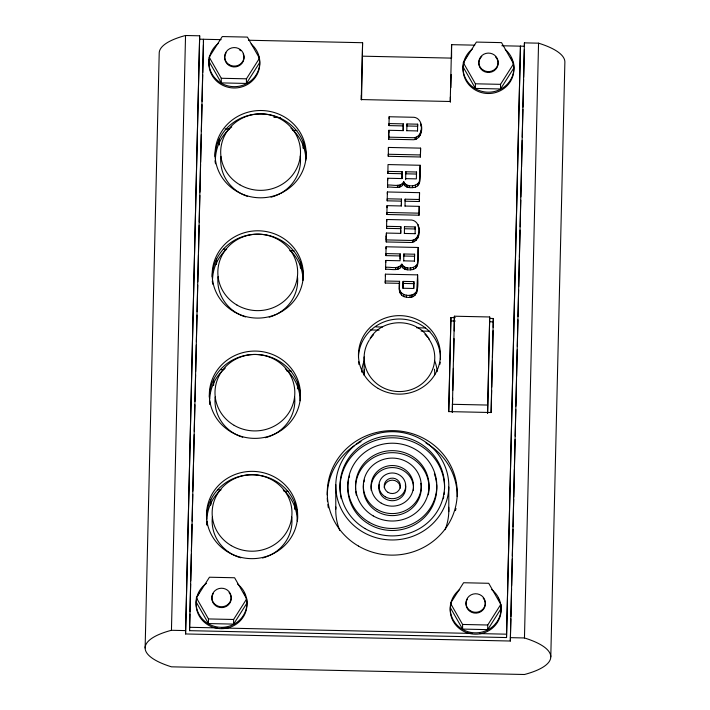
<?xml version="1.0" encoding="UTF-8"?>
<svg xmlns="http://www.w3.org/2000/svg" width="710" height="710" viewBox="0 0 710 710"><rect width="100%" height="100%" fill="white"/><g stroke="black" fill="none" stroke-linecap="round" stroke-linejoin="round"><path stroke-width="1.06" d="M386.24 241.95L386.275 236.341L386.24 241.95L411.161 242.492C421.758 241.604 422.086 221.378 411.64 220.038L386.719 219.496L386.559 228.345L400.839 228.655L400.839 226.632L386.559 226.321L386.559 228.345M388.991 125.599L389.151 116.751L414.072 117.292C424.527 118.632 424.189 138.858 413.593 139.737L388.672 139.196L388.832 130.303L403.12 130.613L403.28 123.877L388.991 123.567L388.991 125.599L403.28 125.91L403.165 130.72M388.681 135.708L388.672 137.163L413.593 137.713C420.134 137.527 422.202 129.841 421.163 124.436M145.124 647.981L159.209 53.197A89.921 25.835 1.4 0 1 185.541 35.5L199.67 35.811L185.576 633.959L510.33 641.023L510.854 618.871M510.33 641.023L524.424 42.866L538.553 43.177L524.459 637.962A89.921 25.835 1.4 0 1 524.459 674.5L171.447 666.823A89.921 25.835 1.4 0 1 171.447 630.285L185.541 35.5M185.576 633.959L199.67 35.811M506.523 637.553L520.457 46.168L506.523 637.553L189.543 630.666L203.477 39.272L203.477 42.644M189.543 630.666L189.934 614.052M189.987 611.834L190.644 584.153M190.724 580.833L191.354 554.253M191.434 550.933L192.064 524.353M192.135 521.034L192.765 494.453M192.845 491.134L193.475 464.553M193.528 462.343L194.185 434.653M194.265 431.334L194.895 404.762M194.975 401.434L195.605 374.862M195.685 371.534L196.306 344.962M196.386 341.634L197.016 315.062M197.096 311.734L197.726 285.163M197.806 281.834L198.436 255.263M198.516 251.943L199.146 225.363M199.226 222.044L199.856 195.463M199.927 192.144L200.584 164.454M200.637 162.244L201.294 134.554M201.374 131.235L202.004 104.654M202.084 101.335L202.714 74.754M202.767 72.544L203.424 44.863M210.621 505.121L210.746 499.6M213.47 384.838L213.603 379.317M216.319 264.555L216.452 259.035M219.168 144.272L219.301 138.752M210.799 504.703L210.879 501.393M213.621 385.53L213.728 381.11M216.506 264.138L216.603 259.727M219.328 144.964L219.425 140.553M294.614 509.15L294.774 502.529M297.463 388.867L297.623 382.246M300.339 267.484L300.472 261.963M303.161 148.301L303.321 141.68M294.801 508.742L294.907 504.331M297.65 388.459L297.756 384.048M300.499 268.176L300.605 263.765M303.347 147.893L303.454 143.482M361.248 99.648L362.597 42.715L248.438 40.239M361.559 99.87L362.597 42.715M385.264 283.033L385.423 274.175L417.595 274.877C417.924 283.512 419.938 300.002 406.386 297.179C398.239 296.656 398.771 287.089 399.544 281.311L385.264 281L385.264 283.033L399.544 283.343L399.384 290.204M385.912 255.627L386.071 246.778L418.243 247.479C417.249 254.606 421.802 269.409 410.593 269.853C407.345 270.093 402.925 269.702 401.807 266.002C398.63 271.841 390.713 268.744 385.592 269.312L385.752 260.455L400.032 260.765L400.2 253.905L385.912 253.594L385.912 255.627L400.2 255.937L400.129 258.875M404.975 206.042L419.219 206.353L419.06 215.201L386.888 214.5L387.048 205.651L401.327 205.962L401.496 201.134L401.496 199.102L387.207 198.791L387.207 200.823L401.496 201.134M387.207 200.823L387.376 191.975L419.539 192.667L419.379 201.525L405.144 201.214L405.144 199.182L419.379 199.492L419.379 201.525M387.536 187.103L387.536 185.07C392.665 184.511 400.582 187.6 403.75 181.769L403.75 183.792C400.582 189.632 392.665 186.535 387.536 187.103L387.695 178.254L401.984 178.565L402.144 171.705L387.864 171.394L387.864 173.417L402.144 173.728L402.029 178.627M387.864 173.417L388.024 164.569L420.187 165.27C419.202 172.397 423.755 187.2 412.545 187.644C409.297 187.884 404.877 187.493 403.75 183.792M388.264 156.289L388.432 147.44L420.595 148.141L420.435 156.99L388.264 156.289L388.264 154.256L420.435 154.957L420.435 156.99M400.839 226.632L400.68 233.368L386.4 233.058L386.24 239.918L411.161 240.459C417.702 240.273 419.761 232.587 418.722 227.182M401.327 205.962L401.496 199.102M400.724 233.475L400.795 230.581M403.102 281.391L402.943 288.251L413.708 288.482L413.877 281.621L403.102 281.391L402.987 288.322M403.724 260.916L403.839 253.985L414.569 254.215L414.569 256.248L403.839 256.017L403.839 253.985M404.372 233.555L404.487 226.712L415.208 226.943L415.208 228.975L404.487 228.735L404.487 226.712M405.028 206.113L405.144 199.182M405.65 179.692L405.792 171.776L416.513 172.015L416.513 174.039L405.792 173.808L405.792 171.776M406.812 130.8L406.919 123.957L417.649 124.188L417.649 126.22L406.919 125.99L406.919 123.957M413.752 288.553L413.877 281.621M414.445 261.147L414.569 254.215M415.101 233.785L415.208 226.943M416.513 172.015L416.353 178.876L405.623 178.636M417.533 131.03L417.649 124.188M417.595 274.877L416.672 293.088M418.243 247.479L417.338 265.993M419.06 215.201L419.219 206.353M419.379 199.492L419.539 192.667M420.187 165.27L419.282 183.784M420.435 154.957L420.595 148.141M450.238 101.583L451.587 44.65L451.587 58.114L362.597 56.179M450.885 87.605L451.196 74.497M455.27 317.654L450.921 317.556L448.693 411.596L491.072 412.519L493.299 318.479L490.042 318.408M448.773 411.649L450.921 317.556M452.634 398.097L452.297 412.412L454.382 316.207L489.696 316.98L487.61 413.176L489.696 316.98M452.82 390.393L453.344 368.366M453.521 360.662L454.045 338.643M454.231 330.931L454.382 316.207M491.151 412.563L491.675 390.438M491.755 387.119L492.385 360.573M492.465 357.254L493.095 330.7M493.175 327.381L493.299 318.479M510.907 616.653L511.564 588.963M511.644 585.644L512.274 559.054M512.354 555.735L512.984 529.154M513.037 526.935L513.694 499.245M513.747 497.035L514.395 469.346M514.448 467.127L515.105 439.437M515.185 436.117L515.815 409.528M515.895 406.209L516.525 379.628M516.605 376.3L517.235 349.719M517.315 346.4L517.945 319.811M518.025 316.491L518.646 289.911M518.726 286.583L519.356 260.002M519.436 256.683L520.066 230.102M520.146 226.774L520.776 200.193M520.856 196.874L521.486 170.285M521.566 166.965L522.196 140.385M522.276 137.057L522.924 109.367M522.977 107.157L523.634 79.467M523.687 77.248L524.344 49.558M550.791 656.803L564.876 62.018A89.921 25.835 1.4 0 0 538.553 43.177M386.4 235.09L386.329 236.359L386.4 233.058M385.592 269.312L385.592 267.279C390.713 266.711 398.63 269.809 401.807 263.969C404.327 269.685 414.551 269.179 417.338 263.96M209.201 57.137L222.265 36.556L247.408 37.106L259.487 58.229L259.487 62.862L246.423 83.443L221.271 82.901L209.201 61.77L209.201 57.137L221.271 78.269L221.271 82.901M246.423 83.443L246.423 78.819L259.487 58.229M463.319 62.666L476.392 42.076L501.535 42.627L513.614 63.758L513.614 68.382L500.541 88.972L475.398 88.422L463.319 67.29L463.319 62.666L475.398 83.798L475.398 88.422M500.541 88.972L500.541 84.339L513.614 63.758M196.386 597.802L209.459 577.221L234.602 577.762L246.681 598.894L246.681 603.527L233.608 624.108L208.465 623.566L196.386 602.435L196.386 597.802L208.465 618.934L208.465 623.566M233.608 624.108L233.608 619.484L246.681 598.894M450.513 603.331L463.577 582.741L488.728 583.292L500.798 604.423L500.798 609.047L487.734 629.637L462.592 629.087L450.513 607.955L450.513 603.331L462.592 624.454L462.592 629.087M487.734 629.637L487.734 625.004L500.798 604.423M403.75 181.769C406.271 187.484 416.504 186.97 419.282 181.751M399.384 288.171C399.703 296.425 413.22 297.969 416.672 291.056M370.292 338.12C383.151 317.077 417.462 317.769 429.373 339.407M199.67 39.174L221.147 39.662M474.759 45.156L451.507 44.668L451.507 48.031M501.855 45.76L524.424 46.239L524.424 42.866M221.271 78.269L246.423 78.819M475.398 83.798L500.541 84.339M361.168 99.56L450.158 101.494M273.936 117.416L280.565 117.567M406.759 130.693L417.489 130.933M225.061 128.954L229.49 129.042M292.52 130.418L296.949 130.516M419.06 213.169L386.888 212.476L386.888 214.5M404.327 233.448L415.048 233.679M223.322 249.254L226.641 249.325M289.671 250.701L294.1 250.799M403.679 260.845L414.4 261.085M403.102 283.414L413.877 283.654M450.921 320.929L455.27 321.026M490.042 321.781L493.299 321.852M375.75 326.884L382.388 327.026M416.681 327.772L425.53 327.967M370.212 329.955L379.069 330.141M421.11 331.055L429.958 331.25M220.473 369.537L223.792 369.608M286.822 370.984L291.251 371.082M452.297 404.292L487.61 405.055M217.624 489.82L220.934 489.891M283.973 491.267L288.402 491.364M208.465 618.934L233.608 619.484M462.592 624.454L487.734 625.004M189.543 627.294L217.251 627.897M221.68 627.995L472.168 633.435M479.924 633.604L506.523 634.181M171.447 630.285L185.576 630.595M510.33 637.651L524.459 637.962M420.613 124.001L421.163 126.46M450.344 97.084L450.344 102.258M448.8 487.069A56.516 54.137 0 0 1 362.934 532.092A56.516 54.137 0 0 1 365.153 438.354A56.516 54.137 0 0 1 448.8 487.069L448.8 511.635M421.012 130.755L421.012 132.788M420.347 133.249L420.347 135.282M418.687 135.495L418.687 137.527M418.572 233.51L418.572 235.542M418.181 224.724L418.181 226.756M417.915 236.004L417.915 238.027M417.773 183.881L417.773 185.905M416.335 137.11L416.335 139.142M416.255 238.249L416.255 240.273M415.829 266.081L415.829 268.114M415.474 185.203L415.474 187.236M415.119 293.221L415.119 295.253M414.986 137.571L414.986 139.604M413.894 239.856L413.894 241.888M413.522 267.413L413.522 269.445M412.812 294.712L412.812 296.745M412.545 185.612L412.545 187.644M412.545 240.326L412.545 242.35M411.436 295.111L411.436 297.144M410.593 267.821L410.593 269.853M409.945 295.227L409.945 297.25M409.457 185.55L409.457 187.573M407.788 185.363L407.788 187.396M407.505 267.75L407.505 269.782M406.484 184.911L406.484 186.934M406.386 295.147L406.386 297.179M405.845 267.572L405.845 269.605M404.762 183.615L404.762 185.647M404.54 267.111L404.54 269.143M403.954 182.346L403.954 184.378M403.786 294.552L403.786 296.585M403.457 182.337L403.457 184.36M403.28 123.877L403.28 125.91M402.81 265.824L402.81 267.856M402.446 183.562L402.446 185.594M402.144 171.705L402.144 173.728M402.002 264.555L402.002 266.578M401.514 264.537L401.514 266.57M401.523 293.044L401.523 295.076M400.529 184.777L400.529 186.81M400.493 265.771L400.493 267.803M400.2 253.905L400.2 255.937M399.943 290.851L399.943 292.884M399.544 281.311L399.544 283.343M399.508 289.565L399.508 291.588M399.171 185.177L399.171 187.209M398.576 266.987L398.576 269.019M397.485 185.283L397.485 187.316M397.218 267.386L397.218 269.418M395.541 267.492L395.541 269.525M389.151 116.751L389.151 118.783M388.832 130.303L388.832 132.335M388.76 131.581L388.672 139.196M388.432 147.44L388.432 149.473M387.695 178.254L387.695 180.278M387.376 191.975L387.376 193.999M387.048 205.651L387.048 207.684M386.719 219.496L386.719 221.529M386.071 246.778L386.071 248.811M385.752 260.455L385.752 262.487M385.423 274.175L385.423 276.208M364.123 356.961L364.123 373.203M361.355 95.149L361.355 99.293M335.786 484.61L335.786 509.176M206.956 524.646A45.564 43.647 0 0 1 206.61 521.53M206.504 517.386A45.564 43.647 0 0 1 253.088 474.741A45.564 43.647 0 0 1 297.614 519.365M455.971 508.458A64.992 62.258 0 0 1 455.483 510.588M328.375 507.819A64.992 62.258 0 0 1 327.825 504.597M327.461 501.34A64.992 62.258 0 0 1 327.266 498.074M327.257 494.834A64.992 62.258 0 0 1 354.716 445.41M356.482 444.256A64.992 62.258 0 0 1 361.026 441.638M426 443.049A64.992 62.258 0 0 1 457.231 496.583M440.209 362.215A40.976 39.245 0 0 1 439.934 364.265M358.994 364.541A40.976 39.245 0 0 1 358.603 361.47M358.479 357.37A40.976 39.245 0 0 1 400.369 319.021A40.976 39.245 0 0 1 440.404 359.145M209.814 404.363A45.564 43.647 0 0 1 209.459 401.248M209.352 397.103A45.564 43.647 0 0 1 255.937 354.459A45.564 43.647 0 0 1 300.463 399.082M215.512 163.797A45.564 43.647 0 0 1 215.157 160.682M215.05 156.537A45.564 43.647 0 0 1 261.635 113.893A45.564 43.647 0 0 1 306.161 158.516M212.663 284.08A45.564 43.647 0 0 1 212.308 280.965M212.201 276.82A45.564 43.647 0 0 1 258.786 234.176A45.564 43.647 0 0 1 303.312 278.799M436.685 484.788A44.508 42.627 0 0 1 389.683 530.423A44.508 42.627 0 0 1 348.583 479.836M349.027 477.857A44.508 42.627 0 0 1 349.577 475.904M434.342 473.889A44.508 42.627 0 0 1 435.274 476.8M435.532 477.777A44.508 42.627 0 0 1 436.481 482.756M371.294 490.592A21.193 20.297 0 0 1 392.213 467.57A21.193 20.297 0 0 1 413.318 490.45M355.577 489.11A36.734 35.189 0 0 1 395.266 452.794A36.734 35.189 0 0 1 428.316 494.772M356.367 495.216A36.734 35.189 0 0 1 355.719 491.16M444.371 492.261A52.283 50.073 0 0 1 444.123 494.444M443.768 496.609A52.283 50.073 0 0 1 443.324 498.766M341.244 498.677A52.283 50.073 0 0 1 387.207 438.034A52.283 50.073 0 0 1 444.558 489.004M384.243 487.69A8.05 7.712 0 0 1 392.479 480.155A8.05 7.712 0 0 1 400.342 488.045M420.87 483.324A28.968 27.743 0 0 1 392.728 515.611A28.968 27.743 0 0 1 363.591 484.14M363.964 482.09A28.968 27.743 0 0 1 364.496 480.084M405.339 484.823A13.419 12.86 0 0 1 391.991 500.719A13.419 12.86 0 0 1 379.406 484.264M448.72 507.286A56.516 54.137 0 0 1 445.09 529.713M339.806 530.494A56.516 54.137 0 0 1 335.883 507.011M428.831 338.963A35.322 33.831 0 0 1 423.089 382.859A35.322 33.831 0 0 1 376.912 383.782A35.322 33.831 0 0 1 369.262 340.152M369.803 339.327A35.322 33.831 0 0 1 373.602 334.658M424.979 334.357A35.322 33.831 0 0 1 427.642 337.348M364.15 375.404A35.322 33.831 0 0 1 364.372 369.901M434.413 369.209A35.322 33.831 0 0 1 434.76 374.738M361.701 372.102A37.799 36.201 0 0 1 364.221 360.831M434.476 360.387A37.799 36.201 0 0 1 437.165 371.641M294.588 396.686A39.92 38.233 0 0 1 265.363 437.715M242.714 437.218A39.92 38.233 0 0 1 215.192 396.961M209.805 403.946A45.218 43.31 0 0 1 209.69 400.857M209.743 398.816A45.218 43.31 0 0 1 225.248 368.126M285.296 368.747A45.218 43.31 0 0 1 300.117 400.777M291.739 516.969A39.92 38.233 0 0 1 262.514 557.998M240.85 557.794A39.92 38.233 0 0 1 212.343 517.244M207.054 525.258A45.218 43.31 0 0 1 206.841 521.14M206.885 519.099A45.218 43.31 0 0 1 220.819 489.785M283.228 489.731A45.218 43.31 0 0 1 297.268 521.06M297.437 276.403A39.92 38.233 0 0 1 276.927 314.068M276.012 314.53A39.92 38.233 0 0 1 269.214 317.157M245.562 316.935A39.92 38.233 0 0 1 218.041 276.678M212.663 283.663A45.218 43.31 0 0 1 212.538 280.574M212.592 278.533A45.218 43.31 0 0 1 226.517 249.219M290.443 250.612A45.218 43.31 0 0 1 302.966 280.494M215.512 163.38A45.218 43.31 0 0 1 215.387 160.291M215.441 158.25A45.218 43.31 0 0 1 231.771 126.895M290.993 128.182A45.218 43.31 0 0 1 305.824 160.212M300.286 156.12A39.92 38.233 0 0 1 280.672 193.298M279.776 193.786A39.92 38.233 0 0 1 271.06 197.149M247.426 196.342A39.92 38.233 0 0 1 220.89 156.395M495.465 56.809A9.683 9.274 0 0 1 495.74 69.332A9.683 9.274 0 0 1 482.738 70.68A9.683 9.274 0 0 1 480.2 58.397M480.67 57.723A9.683 9.274 0 0 1 481.779 56.507M510.774 57.457A25.436 24.362 0 0 1 487.894 93.516A25.436 24.362 0 0 1 466.736 56.507M505.254 49.54A25.436 24.362 0 0 1 506.567 84.951A25.436 24.362 0 0 1 469.576 84.153A25.436 24.362 0 0 1 472.558 48.83M243.202 53.96A9.683 9.274 0 0 1 233.705 66.935A9.683 9.274 0 0 1 226.073 52.868M239.368 49.762A9.683 9.274 0 0 1 240.734 50.721M258.431 55.833A25.436 24.362 0 0 1 235.427 87.969A25.436 24.362 0 0 1 209.645 57.821M251.136 44.02A25.436 24.362 0 0 1 252.44 79.431A25.436 24.362 0 0 1 215.449 78.624A25.436 24.362 0 0 1 218.431 43.31M483.208 598.077A9.683 9.274 0 0 1 482.543 610.387A9.683 9.274 0 0 1 469.7 611.186A9.683 9.274 0 0 1 467.384 599.062M500.364 604.05A25.436 24.362 0 0 1 475.079 634.181A25.436 24.362 0 0 1 451.249 602.985M497.967 598.122A25.436 24.362 0 0 1 499.37 601.015M491.595 589.522A25.436 24.362 0 0 1 494.266 625.102A25.436 24.362 0 0 1 457.018 625.075A25.436 24.362 0 0 1 459.752 589.495M229.082 592.548A9.683 9.274 0 0 1 228.425 604.867A9.683 9.274 0 0 1 215.583 605.657A9.683 9.274 0 0 1 213.266 593.533M246.246 598.53A25.436 24.362 0 0 1 221.511 628.661A25.436 24.362 0 0 1 196.839 598.486M197.833 595.459A25.436 24.362 0 0 1 199.253 592.557M243.841 592.601A25.436 24.362 0 0 1 245.243 595.486M237.468 583.993A25.436 24.362 0 0 1 239.891 619.839A25.436 24.362 0 0 1 202.394 619.022A25.436 24.362 0 0 1 206.512 583.318M228.38 552.3A45.564 43.647 0 0 0 297.614 516.001A45.564 43.647 0 0 0 230.173 476.721A45.564 43.647 0 0 0 228.38 552.3M358.47 546.07A64.992 62.258 0 0 0 457.213 494.293A64.992 62.258 0 0 0 361.026 438.274A64.992 62.258 0 0 0 358.47 546.07M378.155 388.423A40.976 39.245 0 0 0 440.404 355.781A40.976 39.245 0 0 0 379.761 320.458A40.976 39.245 0 0 0 378.155 388.423M231.229 432.017A45.564 43.647 0 0 0 300.463 395.718A45.564 43.647 0 0 0 233.022 356.438A45.564 43.647 0 0 0 231.229 432.017M236.936 191.451A45.564 43.647 0 0 0 306.161 155.153A45.564 43.647 0 0 0 238.72 115.872A45.564 43.647 0 0 0 236.936 191.451M234.078 311.734A45.564 43.647 0 0 0 303.312 275.436A45.564 43.647 0 0 0 235.871 236.155A45.564 43.647 0 0 0 234.078 311.734M381.279 503.186A21.193 20.297 0 0 0 413.486 486.297A21.193 20.297 0 0 0 382.113 468.032A21.193 20.297 0 0 0 381.279 503.186M369.173 522.267A44.508 42.627 0 0 0 436.792 486.803A44.508 42.627 0 0 0 370.922 448.445A44.508 42.627 0 0 0 369.173 522.267M373.211 515.904A36.734 35.189 0 0 0 429.017 486.634A36.734 35.189 0 0 0 374.649 454.977A36.734 35.189 0 0 0 373.211 515.904M365.135 528.622A52.283 50.073 0 0 0 444.558 486.971A52.283 50.073 0 0 0 367.185 441.913A52.283 50.073 0 0 0 365.135 528.622M377.25 509.549A28.968 27.743 0 0 0 421.252 486.465A28.968 27.743 0 0 0 378.386 461.5A28.968 27.743 0 0 0 377.25 509.549M385.317 496.822A13.419 12.86 0 0 0 405.712 486.128A13.419 12.86 0 0 0 385.849 474.564A13.419 12.86 0 0 0 385.317 496.822M388.113 492.429A8.05 7.712 0 0 0 400.342 486.013A8.05 7.712 0 0 0 388.423 479.072A8.05 7.712 0 0 0 388.113 492.429M234.167 425.361A39.92 38.233 0 0 0 294.81 393.562A39.92 38.233 0 0 0 235.738 359.162A39.92 38.233 0 0 0 234.167 425.361M231.318 545.644A39.92 38.233 0 0 0 291.961 513.845A39.92 38.233 0 0 0 232.889 479.445A39.92 38.233 0 0 0 231.318 545.644M237.016 305.078A39.92 38.233 0 0 0 297.659 273.279A39.92 38.233 0 0 0 238.587 238.88A39.92 38.233 0 0 0 237.016 305.078M239.865 184.795A39.92 38.233 0 0 0 300.507 152.996A39.92 38.233 0 0 0 241.436 118.597A39.92 38.233 0 0 0 239.865 184.795M483.439 70.281A9.683 9.274 0 0 0 498.145 62.569A9.683 9.274 0 0 0 483.821 54.226A9.683 9.274 0 0 0 483.439 70.281M229.312 64.752A9.683 9.274 0 0 0 244.018 57.048A9.683 9.274 0 0 0 229.694 48.706A9.683 9.274 0 0 0 229.312 64.752M470.632 610.946A9.683 9.274 0 0 0 485.338 603.234A9.683 9.274 0 0 0 471.014 594.891A9.683 9.274 0 0 0 470.632 610.946M216.506 605.417A9.683 9.274 0 0 0 231.211 597.705A9.683 9.274 0 0 0 216.887 589.362A9.683 9.274 0 0 0 216.506 605.417"/></g></svg>
